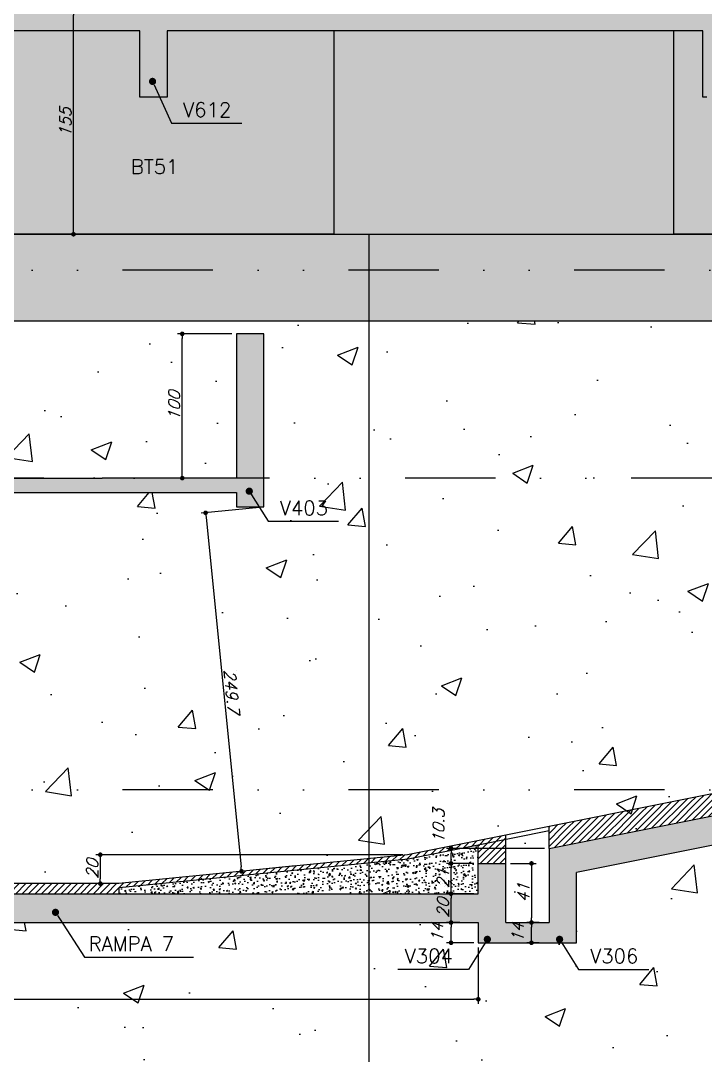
# Model space of a CAD drawing. Header units: millimetres. Extents: x 0 to 8720, y 0 to 4500.
# Drawn here: x 4945 to 5420, y 1135 to 1852 of the extents above; entities that cross this region are included whole.
import ezdxf
from ezdxf import colors
from ezdxf.entities.mleader import LeaderData, LeaderLine
from ezdxf.math import Vec2, Vec3

# ---------------------------------------------------------------- set-up
doc = ezdxf.new("R2010")
doc.units = ezdxf.units.MM
doc.header["$LTSCALE"] = 50
doc.linetypes.add('DASHED', pattern=[0.75, 0.5, -0.25])
doc.linetypes.add('DIVIDE2', pattern=[0.625, 0.25, -0.125, 0, -0.125, 0, -0.125])
for name, color, linetype in [('F-AUX-RED', 1, 'Continuous'), ('F-AUX-VARIACAO', 2, 'Continuous'), ('F-CORTE', 4, 'Continuous'), ('F-COTAS', 106, 'Continuous'), ('F-CPC', 1, 'DASHED'), ('F-EIXOS-DET', 1, 'Continuous'), ('F-FUNDAÇÃO-VISTA', 253, 'Continuous'), ('F-MURETA OBRA', 4, 'Continuous'), ('F-PERFIL VISTA', 252, 'Continuous'), ('F-SOLIDO-CORTE', 71, 'Continuous'), ('F-TEXTO-YELLOW', 2, 'Continuous'), ('F-VISTA', 2, 'Continuous'), ('F-VISTA SÓLIDO', 254, 'Continuous')]:
    doc.layers.add(name, color=color, linetype=linetype)
doc.styles.add('CP-TEXT-INCL', font='simplex.shx', dxfattribs={"oblique": 20})
doc.styles.add('MCP', font='simplex.shx')
doc.styles.get("Standard").update_dxf_attribs({"font": 'txt.shx'})
doc.dimstyles.new('CP-COTAS-50', dxfattribs={"dimscale": 0.64, "dimtxt": 12.5, "dimasz": 5, "dimexe": 5, "dimexo": 5, "dimgap": 2.5, "dimtad": 1, "dimdec": 1, "dimdsep": 46, "dimtxsty": 'CP-TEXT-INCL', "dimblk1": 'DOT', "dimblk2": 'DOT', "dimsah": 1, "dimcen": 9, "dimclrd": 256, "dimclre": 256, "dimclrt": 256, "dimadec": 0, "dimazin": 0, "dimtfac": 1, "dimtdec": 1, "dimtmove": 2, "dimatfit": 3, "dimldrblk": 'DOT', "dimfxl": 5, "dimtolj": 1, "dimarcsym": 0})
pattern_1 = [(50, (-4e-12, 67.9026), (9.109233, -0.796954), [0.9525, -10.4775]), (355, (-4e-12, 67.903), (-1.762171, 9.552842), [0.762, -8.382029]), (100.45144, (0.759, 67.836), (7.347062, 8.755888), [0.8095, -8.904512]), (46.1842, (-4e-12, 70.443), (13.553952, -2.102116), [1.42875, -15.71625]), (96.63556, (1.13, 70.267), (11.870207, 12.371306), [1.21425, -13.35678]), (351.18415, (-4e-12, 70.443), (11.870207, 12.371306), [1.143, -12.572987]), (21, (1.27, 69.8076), (7.58072, -5.11326), [0.9525, -10.4775]), (326, (1.27, 69.808), (3.090101, 9.209398), [0.762, -8.382]), (71.45144, (1.902, 69.3815), (10.670821, 4.096138), [0.8095, -8.904497]), (37.5, (-4e-12, 67.9026), (0.1544302, 4.227752), [0, -8.2804, 0, -8.509, 0, -8.41375]), (7.5, (-4e-12, 67.9026), (3.340983, 5.0090287), [0, -4.8514, 0, -8.0899, 0, -3.20675]), (327.5, (-2.832, 67.9026), (6.7795298, -0.2864372), [0, -3.175, 0, -9.906, 0, -13.1445]), (317.5, (-4.102, 67.9026), (7.406459, 1.2713246), [0, -4.1275, 0, -6.5786, 0, -9.3345])]
pattern_2 = [(45, (-4e-12, 67.9026), (-2.245064, 2.245064), [])]

# ---------------------------------------------------------------- blocks, each defined once
blk = doc.blocks.new('_DOT')
at = {"color": 0, "linetype": 'ByBlock'}
blk.add_line((-0.5, 0), (-1, 0), dxfattribs=at)
at = {"color": 0, "linetype": 'ByBlock', "const_width": 0.5}
blk.add_lwpolyline([(-0.25, 0, 1), (0.25, 0, 1)], format="xyb", close=True, dxfattribs=at)
blk = doc.blocks.new('A$Cba39174f')
at = {"layer": 'F-CORTE'}
for points in [[(11039.05, -4045.2), (11119.05, -4045.2)], [(11039.05, -4055.2), (11041.05, -4080.2), (11049.05, -4080.2)], [(11051.05, -4055.2), (11049.05, -4080.2), (11049.05, -4080.2)], [(11051.05, -4055.2), (11119.05, -4055.2)]]:
    blk.add_lwpolyline(points, dxfattribs=at)
blk = doc.blocks.new('*D105')
at = {"layer": 'F-COTAS', "lineweight": -2, "transparency": 16777216}
for p, q in [((5091.58, 1634.99), (5054.01, 1634.99)), ((5057.21, 1538.19), (5057.21, 1631.79)), ((5075.21, 1534.99), (5054.01, 1534.99))]:
    blk.add_line(p, q, dxfattribs=at)
at = {"layer": 'F-COTAS', "lineweight": -2, "transparency": 16777216, "xscale": 3.2, "yscale": 3.2, "zscale": 3.2}
for p, rotation in [((5057.21, 1634.99), 90), ((5057.21, 1534.99), 270)]:
    blk.add_blockref('_DOT', p, dxfattribs=dict(at, rotation=rotation))
at = {"layer": 'F-COTAS', "transparency": 16777216, "insert": (5051.61, 1584.99), "char_height": 8, "attachment_point": 5, "rotation": 90, "style": 'CP-TEXT-INCL'}
blk.add_mtext('\\A1;100', dxfattribs=at)
blk = doc.blocks.new('*D108')
at = {"layer": 'F-COTAS', "lineweight": -2, "transparency": 16777216}
for p, q in [((5210.08, 1273.99), (4997.24, 1273.99)), ((5000.44, 1270.79), (5000.44, 1257.19)), ((5010.08, 1253.99), (4997.24, 1253.99))]:
    blk.add_line(p, q, dxfattribs=at)
at = {"layer": 'F-COTAS', "lineweight": -2, "transparency": 16777216, "xscale": 3.2, "yscale": 3.2, "zscale": 3.2}
for p, rotation in [((5000.44, 1273.99), 90), ((5000.44, 1253.99), 270)]:
    blk.add_blockref('_DOT', p, dxfattribs=dict(at, rotation=rotation))
at = {"layer": 'F-COTAS', "transparency": 16777216, "insert": (4994.84, 1263.99), "char_height": 8, "attachment_point": 5, "rotation": 90, "style": 'CP-TEXT-INCL'}
blk.add_mtext('\\A1;20', dxfattribs=at)
blk = doc.blocks.new('*D118')
at = {"layer": 'F-COTAS', "lineweight": -2, "transparency": 16777216}
for p, q in [((5259.08, 1267.99), (5240.19, 1267.99)), ((5243.39, 1250.19), (5243.39, 1264.79)), ((5259.08, 1246.99), (5240.19, 1246.99))]:
    blk.add_line(p, q, dxfattribs=at)
at = {"layer": 'F-COTAS', "lineweight": -2, "transparency": 16777216, "xscale": 3.2, "yscale": 3.2, "zscale": 3.2}
for p, rotation in [((5243.39, 1267.99), 90), ((5243.39, 1246.99), 270)]:
    blk.add_blockref('_DOT', p, dxfattribs=dict(at, rotation=rotation))
at = {"layer": 'F-COTAS', "transparency": 16777216, "insert": (5237.79, 1257.49), "char_height": 8, "attachment_point": 5, "rotation": 90, "style": 'CP-TEXT-INCL'}
blk.add_mtext('\\A1;21', dxfattribs=at)
blk = doc.blocks.new('*D119')
at = {"layer": 'F-COTAS', "lineweight": -2, "transparency": 16777216}
for p, q in [((5284.48, 1267.99), (5302.32, 1267.99)), ((5299.12, 1264.79), (5299.12, 1230.19)), ((5293.17, 1226.99), (5302.32, 1226.99))]:
    blk.add_line(p, q, dxfattribs=at)
at = {"layer": 'F-COTAS', "lineweight": -2, "transparency": 16777216, "xscale": 3.2, "yscale": 3.2, "zscale": 3.2}
for p, rotation in [((5299.12, 1267.99), 90), ((5299.12, 1226.99), 270)]:
    blk.add_blockref('_DOT', p, dxfattribs=dict(at, rotation=rotation))
at = {"layer": 'F-COTAS', "transparency": 16777216, "insert": (5293.52, 1247.49), "char_height": 8, "attachment_point": 5, "rotation": 90, "style": 'CP-TEXT-INCL'}
blk.add_mtext('\\A1;41', dxfattribs=at)
blk = doc.blocks.new('*D120')
at = {"layer": 'F-COTAS', "lineweight": -2, "transparency": 16777216}
for p, q in [((5304.55, 1226.99), (5295.92, 1226.99)), ((5299.12, 1216.19), (5299.12, 1223.79)), ((5304.55, 1212.99), (5295.92, 1212.99))]:
    blk.add_line(p, q, dxfattribs=at)
at = {"layer": 'F-COTAS', "lineweight": -2, "transparency": 16777216, "xscale": 3.2, "yscale": 3.2, "zscale": 3.2}
for p, rotation in [((5299.12, 1226.99), 90), ((5299.12, 1212.99), 270)]:
    blk.add_blockref('_DOT', p, dxfattribs=dict(at, rotation=rotation))
at = {"layer": 'F-COTAS', "transparency": 16777216, "insert": (5289.52, 1219.99), "char_height": 8, "attachment_point": 5, "rotation": 90, "style": 'CP-TEXT-INCL'}
blk.add_mtext('\\A1;14', dxfattribs=at)
blk = doc.blocks.new('*D121')
at = {"layer": 'F-COTAS', "lineweight": -2, "transparency": 16777216}
for p, q in [((5249.43, 1246.99), (5240.19, 1246.99)), ((5243.39, 1230.19), (5243.39, 1243.79)), ((5249.43, 1226.99), (5240.19, 1226.99))]:
    blk.add_line(p, q, dxfattribs=at)
at = {"layer": 'F-COTAS', "lineweight": -2, "transparency": 16777216, "xscale": 3.2, "yscale": 3.2, "zscale": 3.2}
for p, rotation in [((5243.39, 1246.99), 90), ((5243.39, 1226.99), 270)]:
    blk.add_blockref('_DOT', p, dxfattribs=dict(at, rotation=rotation))
at = {"layer": 'F-COTAS', "transparency": 16777216, "insert": (5237.79, 1236.99), "char_height": 8, "attachment_point": 5, "rotation": 90, "style": 'CP-TEXT-INCL'}
blk.add_mtext('\\A1;20', dxfattribs=at)
blk = doc.blocks.new('*D132')
at = {"layer": 'F-COTAS', "lineweight": -2, "transparency": 16777216}
for p, q in [((5262.28, 1209.79), (5262.28, 1170.65)), ((4261.78, 1202.2), (4261.78, 1170.65)), ((4264.98, 1173.85), (5259.08, 1173.85))]:
    blk.add_line(p, q, dxfattribs=at)
at = {"layer": 'F-COTAS', "lineweight": -2, "transparency": 16777216, "xscale": 3.2, "yscale": 3.2, "zscale": 3.2, "rotation": 180}
blk.add_blockref('_DOT', (4261.78, 1173.85), dxfattribs=at)
at = {"layer": 'F-COTAS', "lineweight": -2, "transparency": 16777216, "xscale": 3.2, "yscale": 3.2, "zscale": 3.2}
blk.add_blockref('_DOT', (5262.28, 1173.85), dxfattribs=at)
at = {"layer": 'F-COTAS', "transparency": 16777216, "insert": (4762.03, 1179.45), "char_height": 8, "attachment_point": 5, "style": 'CP-TEXT-INCL'}
blk.add_mtext('\\A1;1000.5', dxfattribs=at)
blk = doc.blocks.new('*D133')
at = {"layer": 'F-COTAS', "lineweight": -2, "transparency": 16777216}
for p, q in [((5308.08, 1278.31), (5240.19, 1278.31)), ((5243.39, 1271.19), (5243.39, 1275.11)), ((5259.08, 1267.99), (5240.19, 1267.99))]:
    blk.add_line(p, q, dxfattribs=at)
at = {"layer": 'F-COTAS', "lineweight": -2, "transparency": 16777216, "xscale": 3.2, "yscale": 3.2, "zscale": 3.2}
for p, rotation in [((5243.39, 1278.31), 90), ((5243.39, 1267.99), 270)]:
    blk.add_blockref('_DOT', p, dxfattribs=dict(at, rotation=rotation))
at = {"layer": 'F-COTAS', "transparency": 16777216, "insert": (5234.71, 1293.75), "char_height": 8, "attachment_point": 5, "rotation": 90, "style": 'CP-TEXT-INCL'}
blk.add_mtext('\\A1;10.3', dxfattribs=at)
blk = doc.blocks.new('*D134')
at = {"layer": 'F-COTAS', "lineweight": -2, "transparency": 16777216}
for p, q in [((5246.95, 1226.99), (5240.19, 1226.99)), ((5243.39, 1216.19), (5243.39, 1223.79)), ((5259.08, 1212.99), (5240.19, 1212.99))]:
    blk.add_line(p, q, dxfattribs=at)
at = {"layer": 'F-COTAS', "lineweight": -2, "transparency": 16777216, "xscale": 3.2, "yscale": 3.2, "zscale": 3.2}
for p, rotation in [((5243.39, 1226.99), 90), ((5243.39, 1212.99), 270)]:
    blk.add_blockref('_DOT', p, dxfattribs=dict(at, rotation=rotation))
at = {"layer": 'F-COTAS', "transparency": 16777216, "insert": (5233.79, 1219.99), "char_height": 8, "attachment_point": 5, "rotation": 90, "style": 'CP-TEXT-INCL'}
blk.add_mtext('\\A1;14', dxfattribs=at)
blk = doc.blocks.new('*D138')
at = {"layer": 'F-COTAS', "lineweight": -2, "transparency": 16777216}
for p, q in [((5110.6, 1514.67), (5070.21, 1510.63)), ((5073.71, 1507.77), (5097.92, 1265.67)), ((5135.45, 1266.2), (5095.05, 1262.17))]:
    blk.add_line(p, q, dxfattribs=at)
at = {"layer": 'F-COTAS', "lineweight": -2, "transparency": 16777216, "xscale": 3.2, "yscale": 3.2, "zscale": 3.2}
for p, rotation in [((5073.39, 1510.95), 95.71059313749957), ((5098.24, 1262.48), 275.7105931374996)]:
    blk.add_blockref('_DOT', p, dxfattribs=dict(at, rotation=rotation))
at = {"layer": 'F-COTAS', "transparency": 16777216, "insert": (5091.39, 1387.27), "char_height": 8, "attachment_point": 5, "rotation": 275.71059, "style": 'CP-TEXT-INCL'}
blk.add_mtext('\\A1;249.7', dxfattribs=at)
blk = doc.blocks.new('*D143')
at = {"layer": 'F-COTAS', "lineweight": -2, "transparency": 16777216}
blk.add_line((4981.87, 1707.19), (4981.87, 1855.79), dxfattribs=at)
at = {"layer": 'F-COTAS', "lineweight": -2, "transparency": 16777216, "xscale": 3.2, "yscale": 3.2, "zscale": 3.2}
for p, rotation in [((4981.87, 1858.99), 90), ((4981.87, 1703.99), 270)]:
    blk.add_blockref('_DOT', p, dxfattribs=dict(at, rotation=rotation))
at = {"layer": 'F-COTAS', "transparency": 16777216, "insert": (4976.27, 1781.49), "char_height": 8, "attachment_point": 5, "rotation": 90, "style": 'CP-TEXT-INCL'}
blk.add_mtext('\\A1;155', dxfattribs=at)

msp = doc.modelspace()

# ---------------------------------------------------------------- hatches: boundary and pattern name
at = {"layer": 'F-AUX-RED'}
h = msp.add_hatch(dxfattribs=at)
h.set_pattern_fill('AR-CONC', color=256, scale=0.05)
h.set_pattern_definition(pattern_1)
h.paths.add_polyline_path([(5262.28, 1267.99), (5262.28, 1280.74), (5213.73, 1271.02), (5212.83, 1270.93), (5212.83, 1246.99), (5262.28, 1246.99)])
h = msp.add_hatch(dxfattribs=at)
h.set_pattern_fill('AR-CONC', color=256, scale=0.05)
h.set_pattern_definition(pattern_1)
h.paths.add_polyline_path([(5213.28, 1270.97), (5013.28, 1250.97), (5013.28, 1246.99), (5213.28, 1246.99)])
at = {"layer": 'F-AUX-VARIACAO'}
h = msp.add_hatch(dxfattribs=at)
h.set_pattern_fill('ANSI31', color=253)
h.set_pattern_definition(pattern_2)
h.paths.add_polyline_path([(5232.28, 1274.73), (5232.28, 1277.79), (5213.28, 1273.99), (5013.28, 1253.99), (5013.28, 1250.99), (5013.43, 1250.99), (5213.28, 1270.97), (5213.28, 1270.99), (5213.47, 1270.99), (5213.73, 1271.02)])
h.paths.add_polyline_path([(5311.28, 1293.61), (5311.28, 1290.55), (6592.23, 1547.02), (6792.08, 1567), (6830.78, 1567), (6830.78, 1562.99), (6830.78, 1562.99), (6832.84, 1562.99), (6845.78, 1562.99), (6955.78, 1562.99), (6955.78, 1569.99), (6791.78, 1569.99), (6591.78, 1549.99)])
h.paths.add_polyline_path([(5281.28, 1284.54), (5281.28, 1287.6), (5262.28, 1283.8), (5262.28, 1280.74)])
h = msp.add_hatch(dxfattribs=at)
h.set_pattern_fill('ANSI31', color=253)
h.set_pattern_definition(pattern_2)
h.paths.add_polyline_path([(5311.28, 1290.55), (5311.28, 1278.31), (6594.01, 1535.14), (6793.28, 1555.06), (6830.78, 1555.06), (6830.78, 1562.99), (6830.78, 1567), (6792.08, 1567), (6592.23, 1547.02)])
h.paths.add_polyline_path([(5281.28, 1267.99), (5281.28, 1284.54), (5262.28, 1280.74), (5262.28, 1267.99)])
h = msp.add_hatch(dxfattribs=at)
h.set_pattern_fill('ANSI31', color=253)
h.set_pattern_definition(pattern_2)
h.paths.add_polyline_path([(5262.28, 1280.74), (5262.28, 1283.8), (5232.28, 1277.79), (5232.28, 1274.73)])
h = msp.add_hatch(dxfattribs=at)
h.set_pattern_fill('ANSI31', color=253)
h.set_pattern_definition(pattern_2)
h.paths.add_polyline_path([(5013.28, 1253.99), (4365.78, 1253.99), (4365.78, 1246.99), (5013.28, 1246.99)])
at = {"layer": 'F-MURETA OBRA'}
h = msp.add_hatch(dxfattribs=at)
h.set_pattern_fill('ANGLE', color=1, style=0)
h.set_pattern_definition([(0, (1078.1256, -2366.0056), (0, 6.985), [5.08, -1.905]), (90, (1078.1256, -2366.0056), (-6.985, 4e-16), [5.08, -1.905])])
h.paths.add_polyline_path([(4261.71, 1643.99), (5936.71, 1643.99), (5936.71, 1703.99), (4261.71, 1703.99)])
at = {"layer": 'F-PERFIL VISTA', "ltscale": 2}
h = msp.add_hatch(dxfattribs=at)
h.set_pattern_fill('AR-CONC', color=256, scale=0.8)
h.paths.add_polyline_path([(4511.71, 617.99), (4411.78, 617.99), (4383.07, 617.99), (4371.78, 617.99), (4291.78, 617.99), (4282.21, 617.99), (4261.78, 617.99), (4261.78, 555.3), (4261.78, 179.99), (4511.71, 179.99)])
h.paths.add_polyline_path([(4761.71, 617.99), (4511.71, 617.99), (4511.71, 179.99), (4761.71, 179.99)])
h.paths.add_polyline_path([(5186.71, 617.99), (4761.71, 617.99), (4761.71, 179.99), (5186.71, 179.99)])
h.paths.add_polyline_path([(5436.71, 617.99), (5186.71, 617.99), (5186.71, 179.99), (5436.71, 179.99)])
h.paths.add_polyline_path([(5686.71, 617.99), (5436.71, 617.99), (5436.71, 179.99), (5686.71, 179.99)])
h.paths.add_polyline_path([(5936.71, 617.99), (5686.71, 617.99), (5686.71, 179.99), (5936.71, 179.99)])
h.paths.add_polyline_path([(6186.71, 617.99), (5936.71, 617.99), (5936.71, 179.99), (6186.71, 179.99)])
h.paths.add_polyline_path([(6239.09, 617.99), (6186.71, 617.99), (6186.71, 306.99), (6239.09, 306.99)])
h.paths.add_polyline_path([(4511.71, 1226.99), (4365.78, 1226.99), (4286.28, 1226.99), (4261.78, 1226.99), (4261.78, 691.44), (4261.78, 652.99), (4282.21, 652.99), (4291.78, 652.99), (4371.78, 652.99), (4451.28, 652.99), (4511.71, 652.99)])
h.paths.add_polyline_path([(4761.71, 1226.99), (4511.71, 1226.99), (4511.71, 652.99), (4531.28, 652.99), (4611.28, 652.99), (4691.28, 652.99), (4761.71, 652.99)])
h.paths.add_polyline_path([(5186.71, 923.99), (4922.78, 923.99), (4922.78, 907.77), (4922.78, 898.99), (4920, 898.99), (4903.78, 898.99), (4903.78, 950.21), (4903.78, 958.99), (4931.28, 958.99), (5011.28, 958.99), (5091.28, 958.99), (5171.28, 958.99), (5186.71, 958.99), (5186.71, 1226.99), (5013.28, 1226.99), (4945.28, 1226.99), (4761.71, 1226.99), (4761.71, 652.99), (4771.28, 652.99), (4851.28, 652.99), (4931.28, 652.99), (5011.28, 652.99), (5091.28, 652.99), (5171.28, 652.99), (5186.71, 652.99)])
h.paths.add_polyline_path([(5436.71, 923.99), (5186.71, 923.99), (5186.71, 652.99), (5251.28, 652.99), (5331.28, 652.99), (5411.28, 652.99), (5436.71, 652.99)])
h.paths.add_polyline_path([(5686.71, 923.99), (5436.71, 923.99), (5436.71, 652.99), (5491.28, 652.99), (5571.28, 652.99), (5651.28, 652.99), (5686.71, 652.99)])
h.paths.add_polyline_path([(5936.71, 923.99), (5686.71, 923.99), (5686.71, 652.99), (5731.28, 652.99), (5811.28, 652.99), (5891.28, 652.99), (5936.71, 652.99)])
h.paths.add_polyline_path([(6186.71, 923.99), (5936.71, 923.99), (5936.71, 652.99), (5971.28, 652.99), (6051.28, 652.99), (6131.28, 652.99), (6186.71, 652.99)])
h.paths.add_polyline_path([(6239.09, 923.99), (6186.71, 923.99), (6186.71, 652.99), (6211.28, 652.99), (6239.09, 652.99)])
h.paths.add_polyline_path([(6239.09, 1437.21), (6206.78, 1437.21), (6206.78, 1379.99), (6186.71, 1379.99), (6186.71, 958.99), (6211.28, 958.99), (6239.09, 958.99)])
h.paths.add_polyline_path([(6186.71, 1379.99), (5967.78, 1379.99), (5936.71, 1379.99), (5936.71, 958.99), (5971.28, 958.99), (6051.28, 958.99), (6131.28, 958.99), (6186.71, 958.99)])
h.paths.add_polyline_path([(5936.71, 1379.99), (5936.71, 1383.14), (5860.28, 1367.84), (5860.28, 1333.77), (5860.28, 1324.99), (5844.06, 1324.99), (5841.28, 1324.99), (5841.28, 1364.03), (5686.71, 1333.08), (5686.71, 958.99), (5731.28, 958.99), (5811.28, 958.99), (5891.28, 958.99), (5936.71, 958.99)])
h.paths.add_polyline_path([(5686.71, 1333.08), (5436.71, 1283.03), (5436.71, 958.99), (5491.28, 958.99), (5571.28, 958.99), (5651.28, 958.99), (5686.71, 958.99)])
h.paths.add_polyline_path([(5436.71, 1283.03), (5330.28, 1261.72), (5330.28, 1212.99), (5262.28, 1212.99), (5262.28, 1226.99), (5186.71, 1226.99), (5186.71, 958.99), (5251.28, 958.99), (5331.28, 958.99), (5411.28, 958.99), (5436.71, 958.99)])
h.paths.add_polyline_path([(4511.71, 1499.99), (4371.78, 1499.99), (4365.78, 1499.99), (4365.78, 1534.99), (4441.78, 1534.99), (4511.71, 1534.99), (4511.71, 1643.99), (4476.78, 1643.99), (4261.78, 1643.99), (4261.78, 1576.37), (4261.78, 1534.99), (4276.14, 1534.99), (4286.38, 1534.99), (4286.38, 1531.09), (4286.38, 1524.99), (4286.38, 1515.23), (4286.38, 1499.99), (4276.14, 1499.99), (4273.27, 1499.99), (4272.5, 1499.99), (4270.34, 1499.99), (4269.9, 1499.99), (4268.59, 1499.99), (4268.32, 1499.99), (4267.44, 1499.99), (4267.25, 1499.99), (4266.62, 1499.99), (4266.48, 1499.99), (4261.78, 1499.99), (4261.78, 1318.99), (4261.78, 1267.44), (4261.78, 1246.99), (4286.28, 1246.99), (4365.78, 1246.99), (4511.71, 1246.99)])
h.paths.add_polyline_path([(4761.71, 1499.99), (4511.71, 1499.99), (4511.71, 1246.99), (4761.71, 1246.99)])
h.paths.add_polyline_path([(5186.71, 1643.99), (5162.28, 1643.99), (4923.28, 1643.99), (4761.71, 1643.99), (4761.71, 1534.99), (4841.78, 1534.99), (4921.78, 1534.99), (5001.78, 1534.99), (5094.78, 1534.99), (5094.78, 1629.99), (5113.78, 1629.99), (5113.78, 1514.99), (5094.78, 1514.99), (5094.78, 1524.99), (5001.78, 1524.99), (4933.78, 1524.99), (4931.78, 1499.99), (4761.71, 1499.99), (4761.71, 1246.99), (4964.28, 1246.99), (4994.28, 1246.99), (5186.71, 1246.99)])
h.paths.add_polyline_path([(5436.71, 1643.99), (5397.78, 1643.99), (5186.71, 1643.99), (5186.71, 1246.99), (5262.28, 1246.99), (5262.28, 1267.99), (5281.28, 1267.99), (5281.28, 1226.99), (5311.28, 1226.99), (5311.28, 1278.31), (5436.71, 1303.43)])
h.paths.add_polyline_path([(5686.71, 1643.99), (5636.78, 1643.99), (5436.71, 1643.99), (5436.71, 1303.43), (5686.71, 1353.48)])
h.paths.add_polyline_path([(5936.71, 1643.99), (5686.71, 1643.99), (5686.71, 1353.48), (5936.71, 1403.53)])
h.paths.add_polyline_path([(4761.71, 1643.99), (4715.78, 1643.99), (4511.71, 1643.99), (4511.71, 1534.99), (4521.78, 1534.99), (4601.78, 1534.99), (4681.78, 1534.99), (4761.71, 1534.99)])
at = {"layer": 'F-SOLIDO-CORTE'}
h = msp.add_hatch(color=256, dxfattribs=at)
h.dxf.hatch_style = 1
h.paths.add_polyline_path([(4211.78, 2142.99), (4261.78, 2142.99), (4261.78, 2142.99), (4509.52, 2142.99), (4552.78, 2142.99), (4552.78, 2104.99), (4555.56, 2104.99), (4571.78, 2104.99), (4571.78, 2113.77), (4571.78, 2150.99), (4638.51, 2150.99), (4744.37, 2150.99), (5027.78, 2150.99), (5027.78, 2104.99), (5030.56, 2104.99), (5046.78, 2104.99), (5046.78, 2113.77), (5046.78, 2150.99), (5363.5, 2150.99), (5417.78, 2150.99), (5417.78, 2104.99), (5420.56, 2104.99), (5436.78, 2104.99), (5436.78, 2113.77), (5436.78, 2150.99), (5487.05, 2150.99), (5640.71, 2150.99), (5895.3, 2150.99), (5907.64, 2150.99), (5916.28, 2150.99), (5916.28, 2094.99), (5935.28, 2094.99), (5935.28, 2105.8), (5935.28, 2140.99), (6000.18, 2140.99), (6041.63, 2140.99), (6211.51, 2140.99), (6355.78, 2140.99), (6355.78, 2094.99), (6368.13, 2094.99), (6435.78, 2094.99), (6435.78, 2104.25), (6435.78, 2140.99), (6818.03, 2140.99), (6854.99, 2140.99), (6867.34, 2140.99), (6887.78, 2140.99), (6887.78, 2094.99), (6906.78, 2094.99), (6906.78, 2104.25), (6906.78, 2154.99), (6903.85, 2154.99), (6887.78, 2154.99), (6867.34, 2154.99), (6854.99, 2154.99), (6826.78, 2154.99), (6807.78, 2154.99), (6435.78, 2154.99), (6368.13, 2154.99), (6355.78, 2154.99), (6211.51, 2154.99), (6186.78, 2154.99), (6167.78, 2154.99), (6041.63, 2154.99), (6000.18, 2154.99), (5935.28, 2154.99), (5935.28, 2164.99), (5932.35, 2164.99), (5916.28, 2164.99), (5907.64, 2164.99), (5895.3, 2164.99), (5640.71, 2164.99), (5487.05, 2164.99), (5436.78, 2164.99), (5420.56, 2164.99), (5417.78, 2164.99), (5363.5, 2164.99), (5046.78, 2164.99), (5030.56, 2164.99), (5027.78, 2164.99), (4744.37, 2164.99), (4638.51, 2164.99), (4571.78, 2164.99), (4552.78, 2164.99), (4552.78, 2154.99), (4510.2, 2154.99), (4261.78, 2154.99), (4261.78, 2164.99), (4211.78, 2164.99)])
h.paths.add_polyline_path([(4261.78, 2082.99), (4211.78, 2082.99), (4211.78, 1817.61), (4211.78, 1534.99), (4211.78, 1496.54), (4211.78, 1228.99), (4211.78, 920.54), (4211.78, 652.99), (4211.78, 444.68), (4211.78, 179.99), (4261.78, 179.99), (4261.78, 555.3), (4261.78, 617.99), (4282.21, 617.99), (4291.78, 617.99), (4291.78, 643.11), (4291.78, 652.99), (4282.21, 652.99), (4261.78, 652.99), (4261.78, 691.44), (4261.78, 1228.99), (4261.78, 1267.44), (4261.78, 1318.99), (4261.78, 1499.99), (4266.48, 1499.99), (4269.9, 1499.99), (4272.5, 1499.99), (4276.14, 1499.99), (4286.38, 1499.99), (4286.38, 1515.23), (4286.38, 1524.99), (4286.38, 1534.99), (4276.14, 1534.99), (4261.78, 1534.99), (4261.78, 1576.37), (4261.78, 1844.99), (4461.85, 1844.99), (4505.86, 1844.99), (4515.22, 1844.99), (4622.78, 1844.99), (4622.78, 1818.99), (4627.03, 1818.99), (4651.78, 1818.99), (4651.78, 1824.84), (4651.78, 1844.99), (4701.9, 1844.99), (4739.46, 1844.99), (5022.88, 1844.99), (5027.78, 1844.99), (5027.78, 1798.99), (5030.56, 1798.99), (5046.78, 1798.99), (5046.78, 1807.77), (5046.78, 1844.99), (5101.07, 1844.99), (5417.78, 1844.99), (5417.78, 1798.99), (5420.56, 1798.99), (5436.78, 1798.99), (5436.78, 1807.77), (5436.78, 1844.99), (5590.44, 1844.99), (5778.86, 1844.99), (5831.87, 1844.99), (5841.28, 1844.99), (5841.28, 1798.99), (5844.22, 1798.99), (5860.28, 1798.99), (5860.28, 1808.25), (5860.28, 1846.99), (5969.13, 1846.99), (6139.01, 1846.99), (6305.11, 1846.99), (6381.58, 1846.99), (6386.28, 1846.99), (6386.28, 1798.99), (6389.22, 1798.99), (6405.28, 1798.99), (6405.28, 1808.25), (6405.28, 1846.99), (6576.96, 1846.99), (6581.66, 1846.99), (6608.28, 1846.99), (6608.28, 1798.99), (6627.28, 1798.99), (6627.28, 1808.25), (6627.28, 1831.99), (6727.83, 1831.99), (6735.24, 1831.99), (6747.59, 1831.99), (6752.37, 1831.99), (6786.28, 1831.99), (6789.22, 1831.99), (6805.28, 1831.99), (6805.28, 1841.25), (6805.28, 1891.99), (6786.28, 1891.99), (6786.28, 1882.73), (6786.28, 1843.99), (6752.37, 1843.99), (6747.59, 1843.99), (6735.24, 1843.99), (6727.83, 1843.99), (6627.28, 1843.99), (6627.28, 1858.99), (6624.35, 1858.99), (6608.28, 1858.99), (6581.66, 1858.99), (6576.96, 1858.99), (6405.28, 1858.99), (6389.22, 1858.99), (6386.28, 1858.99), (6381.58, 1858.99), (6305.11, 1858.99), (6139.01, 1858.99), (5969.13, 1858.99), (5860.28, 1858.99), (5844.22, 1858.99), (5841.28, 1858.99), (5831.87, 1858.99), (5778.86, 1858.99), (5590.44, 1858.99), (5436.78, 1858.99), (5420.56, 1858.99), (5417.78, 1858.99), (5101.07, 1858.99), (5046.78, 1858.99), (5030.56, 1858.99), (5027.78, 1858.99), (5022.88, 1858.99), (4739.46, 1858.99), (4701.9, 1858.99), (4651.78, 1858.99), (4627.03, 1858.99), (4622.78, 1858.99), (4515.22, 1858.99), (4505.86, 1858.99), (4462.4, 1858.99), (4261.78, 1858.99)])
h = msp.add_hatch(color=256, dxfattribs=at)
h.dxf.hatch_style = 1
h.paths.add_polyline_path([(5113.78, 1634.99), (5094.78, 1634.99), (5094.78, 1534.99), (5001.78, 1534.99), (4921.78, 1534.99), (4841.78, 1534.99), (4761.78, 1534.99), (4681.78, 1534.99), (4601.78, 1534.99), (4521.78, 1534.99), (4441.78, 1534.99), (4365.78, 1534.99), (4365.78, 1499.99), (4371.78, 1499.99), (4373.78, 1524.99), (4441.78, 1524.99), (4443.78, 1499.99), (4451.78, 1499.99), (4453.78, 1524.99), (4521.78, 1524.99), (4523.78, 1499.99), (4531.78, 1499.99), (4533.78, 1524.99), (4601.78, 1524.99), (4603.78, 1499.99), (4611.78, 1499.99), (4613.78, 1524.99), (4681.78, 1524.99), (4683.78, 1499.99), (4691.78, 1499.99), (4693.78, 1524.99), (4761.78, 1524.99), (4763.78, 1499.99), (4771.78, 1499.99), (4773.78, 1524.99), (4841.78, 1524.99), (4843.78, 1499.99), (4851.78, 1499.99), (4853.78, 1524.99), (4921.78, 1524.99), (4923.78, 1499.99), (4931.78, 1499.99), (4933.78, 1524.99), (5001.78, 1524.99), (5094.78, 1524.99), (5094.78, 1514.99), (5113.78, 1514.99)])
h = msp.add_hatch(color=256, dxfattribs=at)
h.dxf.hatch_style = 1
h.paths.add_polyline_path([(5013.28, 1246.99), (5013.28, 1226.99), (5262.28, 1226.99), (5262.28, 1212.99), (5330.28, 1212.99), (5330.28, 1261.72), (5841.28, 1364.03), (5841.28, 1324.99), (5844.06, 1324.99), (5860.28, 1324.99), (5860.28, 1333.77), (5860.28, 1367.84), (6596.97, 1515.33), (6795.27, 1535.16), (6830.78, 1535.16), (6830.78, 1480.08), (6830.78, 1562.99), (6830.78, 1562.99), (6830.78, 1555.06), (6793.28, 1555.06), (6594.01, 1535.14), (5311.28, 1278.31), (5311.28, 1226.99), (5281.28, 1226.99), (5281.28, 1267.99), (5262.28, 1267.99), (5262.28, 1246.99)])
h = msp.add_hatch(color=256, dxfattribs=at)
h.dxf.hatch_style = 1
h.paths.add_polyline_path([(4964.28, 1246.99), (4365.78, 1246.99), (4365.78, 1226.99), (4945.28, 1226.99), (5013.28, 1226.99), (5013.28, 1246.99), (4994.28, 1246.99)])
at = {"layer": 'F-VISTA SÓLIDO'}
h = msp.add_hatch(color=256, dxfattribs=at)
h.dxf.hatch_style = 1
h.paths.add_polyline_path([(5162.28, 1703.99), (5162.28, 1844.99), (5101.07, 1844.99), (5046.78, 1844.99), (5046.78, 1807.77), (5046.78, 1798.99), (5030.56, 1798.99), (5027.78, 1798.99), (5027.78, 1844.99), (5022.88, 1844.99), (4923.28, 1844.99), (4923.28, 1703.99)])
h = msp.add_hatch(color=256, dxfattribs=at)
h.dxf.hatch_style = 1
h.paths.add_polyline_path([(5397.78, 1703.99), (5397.78, 1844.99), (5162.28, 1844.99), (5162.28, 1703.99)])
h = msp.add_hatch(color=256, dxfattribs=at)
h.dxf.hatch_style = 1
h.paths.add_polyline_path([(5636.78, 1703.99), (5636.78, 1844.99), (5590.44, 1844.99), (5436.78, 1844.99), (5436.78, 1807.77), (5436.78, 1798.99), (5420.56, 1798.99), (5417.78, 1798.99), (5417.78, 1844.99), (5397.78, 1844.99), (5397.78, 1703.99)])

# ---------------------------------------------------------------- linework, layer by layer
at = {"layer": 'F-AUX-RED'}
for points in [[(5262.28, 1280.74), (5213.73, 1271.02), (5013.43, 1250.99), (5013.28, 1250.99)], [(5262.28, 1267.99), (5262.28, 1280.74)], [(5013.28, 1250.99), (5013.28, 1246.99)]]:
    msp.add_lwpolyline(points, dxfattribs=at)
at = {"layer": 'F-AUX-VARIACAO', "color": 253}
for points in [[(6791.78, 1569.99), (6591.78, 1549.99), (5213.28, 1273.99), (5013.28, 1253.99), (4365.78, 1253.99), (4365.78, 1246.99)], [(5311.28, 1290.55), (5311.28, 1293.61)], [(5311.28, 1290.55), (5262.28, 1280.74)], [(5281.28, 1284.54), (5281.28, 1287.6)], [(5281.28, 1267.99), (5281.28, 1284.54)], [(5311.28, 1278.31), (5311.28, 1290.55)]]:
    msp.add_lwpolyline(points, dxfattribs=at)
at = {"layer": 'F-CORTE'}
for p, q in [((5262.28, 1246.99), (5262.28, 1267.99)), ((5262.28, 1267.99), (5281.28, 1267.99)), ((5281.28, 1226.99), (5281.28, 1267.99)), ((4365.78, 1246.99), (4964.28, 1246.99)), ((4964.28, 1246.99), (4964.28, 1246.99)), ((4964.28, 1246.99), (4994.28, 1246.99)), ((4994.28, 1246.99), (4994.28, 1246.99)), ((4994.28, 1246.99), (5262.28, 1246.99)), ((4365.78, 1226.99), (4945.28, 1226.99)), ((4945.28, 1226.99), (4945.28, 1226.99)), ((4945.28, 1226.99), (5013.28, 1226.99)), ((5013.28, 1226.99), (5013.28, 1226.99)), ((5013.28, 1226.99), (5262.28, 1226.99)), ((5262.28, 1212.99), (5281.28, 1212.99))]:
    msp.add_line(p, q, dxfattribs=at)
for points in [[(5420.56, 1798.99), (5417.78, 1798.99), (5417.78, 1844.99), (5101.07, 1844.99), (5046.78, 1844.99), (5046.78, 1807.77), (5046.78, 1798.99), (5030.56, 1798.99), (5027.78, 1798.99), (5027.78, 1844.99), (5022.88, 1844.99), (4739.46, 1844.99), (4701.9, 1844.99), (4651.78, 1844.99)], [(5094.78, 1524.99), (5094.78, 1514.99), (5113.78, 1514.99), (5113.78, 1634.99), (5094.78, 1634.99), (5094.78, 1534.99)], [(5311.28, 1278.31), (6594.01, 1535.14), (6793.28, 1555.06), (6830.78, 1555.06)], [(5094.78, 1534.99), (5001.78, 1534.99)], [(5001.78, 1524.99), (5094.78, 1524.99)], [(5841.28, 1364.03), (5330.28, 1261.72)], [(5311.28, 1278.31), (5311.28, 1226.99)], [(5262.28, 1226.99), (5262.28, 1212.99), (5330.28, 1212.99), (5330.28, 1261.72)], [(5281.28, 1226.99), (5311.28, 1226.99)]]:
    msp.add_lwpolyline(points, dxfattribs=at)
at = {"layer": 'F-CPC'}
msp.add_line((5186.71, 179.99), (5186.71, 1703.99), dxfattribs=at)
msp.add_lwpolyline([(4261.71, 1703.99), (5936.71, 1703.99)], dxfattribs=at)
at = {"layer": 'F-EIXOS-DET', "color": 1, "linetype": 'DIVIDE2', "ltscale": 5}
for p, q in [((6955.78, 1678.99), (4186.78, 1678.99)), ((6212.83, 1534.99), (4186.78, 1534.99)), ((6955.78, 1318.99), (4186.78, 1318.99))]:
    msp.add_line(p, q, dxfattribs=at)
at = {"layer": 'F-FUNDAÇÃO-VISTA'}
for p, q in [((4761.71, 1703.99), (5186.71, 1703.99)), ((5186.71, 179.99), (5186.71, 1703.99)), ((5186.71, 1703.99), (5436.71, 1703.99)), ((5186.71, 179.99), (5186.71, 1703.99))]:
    msp.add_line(p, q, dxfattribs=at)
at = {"layer": 'F-MURETA OBRA'}
msp.add_line((5186.71, 179.99), (5186.71, 1703.99), dxfattribs=at)
for points in [[(4261.71, 1703.99), (5936.71, 1703.99)], [(4261.71, 1643.99), (5936.71, 1643.99)]]:
    msp.add_lwpolyline(points, dxfattribs=at)
at = {"layer": 'F-VISTA'}
for points in [[(5162.28, 1844.99), (5162.28, 1703.99), (4923.28, 1703.99), (4923.28, 1844.99)], [(5636.78, 1844.99), (5636.78, 1703.99), (5397.78, 1703.99), (5397.78, 1844.99)]]:
    msp.add_lwpolyline(points, dxfattribs=at)

# ---------------------------------------------------------------- block references
at = {"layer": 'F-CORTE'}
msp.add_blockref('A$Cba39174f', (-6117.27, 5580.19), dxfattribs=at)

# ---------------------------------------------------------------- texts
at = {"layer": 'F-TEXTO-YELLOW', "style": 'MCP'}
for s, p in [('V612', (5057.74, 1785.24)), ('BT51', (5021.59, 1745.88)), ('V403', (5124.74, 1509.31)), ('RAMPA 7', (4992.29, 1207.25)), ('V304', (5211.26, 1198.76)), ('V306', (5339.7, 1198.76))]:
    msp.add_text(s, height=10, dxfattribs=at).set_placement(p)

# ---------------------------------------------------------------- dimensions: what is measured, and where the dimension line sits
at = {"layer": 'F-COTAS'}
for base, p1, p2, picture, middle in [((4981.87, 1858.99), (4981.87, 1703.99), (4981.87, 1858.99), '*D143', (4976.27, 1781.49)), ((5057.21, 1634.99), (5078.41, 1534.99), (5094.78, 1634.99), '*D105', (5051.61, 1584.99)), ((5000.44, 1253.99), (5213.28, 1273.99), (5013.28, 1253.99), '*D108', (4994.84, 1263.99)), ((5243.39, 1267.99), (5262.28, 1246.99), (5262.28, 1267.99), '*D118', (5237.79, 1257.49)), ((5299.12, 1226.99), (5281.28, 1267.99), (5289.97, 1226.99), '*D119', (5293.52, 1247.49)), ((5243.39, 1246.99), (5252.63, 1226.99), (5252.63, 1246.99), '*D121', (5237.79, 1236.99)), ((5243.39, 1226.99), (5262.28, 1212.99), (5250.15, 1226.99), '*D134', (5233.79, 1219.99)), ((5299.12, 1226.99), (5307.75, 1212.99), (5307.75, 1226.99), '*D120', (5289.52, 1219.99))]:
    dim = msp.add_linear_dim(base=base, p1=p1, p2=p2, angle=90, dimstyle='CP-COTAS-50', dxfattribs=at)
    dim.commit()
    dim.dimension.update_dxf_attribs({"geometry": picture, "text_midpoint": middle})
dim = msp.add_aligned_dim(p1=(5113.78, 1514.99), p2=(5138.63, 1266.52), distance=-40.59, dimstyle='CP-COTAS-50', override={"dimblk1": 'DOT', "dimblk2": 'DOT'}, dxfattribs=at)
dim.commit()
dim.dimension.update_dxf_attribs({"geometry": '*D138', "text_midpoint": (5091.39, 1387.27)})
dim = msp.add_linear_dim(base=(5243.39, 1278.31), p1=(5262.28, 1267.99), p2=(5311.28, 1278.31), angle=90, dimstyle='CP-COTAS-50', dxfattribs=at)
dim.commit()
dim.dimension.update_dxf_attribs({"geometry": '*D133', "text_midpoint": (5234.71, 1293.75), "dimtype": 160})
dim = msp.add_linear_dim(base=(5262.28, 1173.85), p1=(4261.78, 1205.4), p2=(5262.28, 1212.99), dimstyle='CP-COTAS-50', dxfattribs=at)
dim.commit()
dim.dimension.update_dxf_attribs({"geometry": '*D132', "text_midpoint": (4762.03, 1179.45)})

# ---------------------------------------------------------------- leaders
at = {"layer": 'F-AUX-RED'}
ml = msp.add_multileader_mtext('Standard', dxfattribs=at)
ml.set_content('', color=256)
ml.set_leader_properties()
ml.set_arrow_properties(name='DOT')
ml.build(insert=Vec2(0, 0))
ml.multileader.update_dxf_attribs({"text_right_attachment_type": 6, "text_top_attachment_type": 0, "text_bottom_attachment_type": 0, "dogleg_length": 0.36, "arrow_head_size": 5})
ctx = ml.context
ctx.base_point, ctx.char_height, ctx.arrow_head_size, ctx.landing_gap_size, ctx.plane_origin = Vec3(5098.55, 1780.99), 0.18, 5, 0.09, Vec3(5036.63, 1809.91)
ctx.right_attachment = 6
notes = []
notes.append((ctx, [(0, (1, 1, 0), (5049.68, 1780.99), (1, 0), 48.87, [(0, [(5036.63, 1809.91)], 256, [])])]))
ctx.mtext.insert, ctx.mtext.flow_direction = Vec3(5098.64, 1781.08), 5
ml = msp.add_multileader_mtext('Standard', dxfattribs=at)
ml.set_content('', color=256)
ml.set_leader_properties()
ml.set_arrow_properties(name='DOT')
ml.build(insert=Vec2(0, 0))
ml.multileader.update_dxf_attribs({"text_right_attachment_type": 6, "text_top_attachment_type": 0, "text_bottom_attachment_type": 0, "dogleg_length": 0.36, "arrow_head_size": 5})
ctx = ml.context
ctx.base_point, ctx.char_height, ctx.arrow_head_size, ctx.landing_gap_size, ctx.plane_origin = Vec3(5165.55, 1505.05), 0.18, 5, 0.09, Vec3(5103.63, 1525.91)
ctx.right_attachment = 6
notes.append((ctx, [(0, (1, 1, 0), (5116.68, 1505.05), (1, 0), 48.87, [(0, [(5103.63, 1525.91)], 256, [])])]))
ctx.mtext.insert, ctx.mtext.flow_direction = Vec3(5165.64, 1505.14), 5
ml = msp.add_multileader_mtext('Standard', dxfattribs=at)
ml.set_content('', color=256)
ml.set_leader_properties()
ml.set_arrow_properties(name='DOT')
ml.build(insert=Vec2(0, 0))
ml.multileader.update_dxf_attribs({"text_right_attachment_type": 6, "text_top_attachment_type": 0, "text_bottom_attachment_type": 0, "dogleg_length": 0.36, "arrow_head_size": 5})
ctx = ml.context
ctx.base_point, ctx.char_height, ctx.arrow_head_size, ctx.landing_gap_size, ctx.plane_origin = Vec3(5065.01, 1202.99), 0.18, 5, 0.09, Vec3(4969.37, 1234.09)
ctx.right_attachment = 6
notes.append((ctx, [(0, (1, 1, 0), (4989.47, 1202.99), (1, 0), 75.54, [(0, [(4969.37, 1234.09)], 256, [])])]))
ctx.mtext.insert, ctx.mtext.flow_direction = Vec3(5065.1, 1203.08), 5
ml = msp.add_multileader_mtext('Standard', dxfattribs=at)
ml.set_content('', color=256)
ml.set_leader_properties()
ml.set_arrow_properties(name='DOT')
ml.build(insert=Vec2(0, 0))
ml.multileader.update_dxf_attribs({"text_right_attachment_type": 6, "text_top_attachment_type": 0, "text_bottom_attachment_type": 0, "dogleg_length": 0.36, "arrow_head_size": 5})
ctx = ml.context
ctx.base_point, ctx.char_height, ctx.arrow_head_size, ctx.landing_gap_size, ctx.plane_origin = Vec3(5206.46, 1194.59), 0.18, 5, 0.09, Vec3(5268.56, 1215.36)
ctx.right_attachment, ctx.text_align_type = 6, 2
notes.append((ctx, [(0, (1, 1, 0), (5255.51, 1194.5), (-1, 0), 48.87, [(0, [(5268.56, 1215.36)], 256, [])])]))
ctx.mtext.insert, ctx.mtext.alignment, ctx.mtext.flow_direction = Vec3(5206.55, 1194.68), 3, 5
ml = msp.add_multileader_mtext('Standard', dxfattribs=at)
ml.set_content('', color=256)
ml.set_leader_properties()
ml.set_arrow_properties(name='DOT')
ml.build(insert=Vec2(0, 0))
ml.multileader.update_dxf_attribs({"text_right_attachment_type": 6, "text_top_attachment_type": 0, "text_bottom_attachment_type": 0, "dogleg_length": 0.36, "arrow_head_size": 5})
ctx = ml.context
ctx.base_point, ctx.char_height, ctx.arrow_head_size, ctx.landing_gap_size, ctx.plane_origin = Vec3(5380.5, 1194.5), 0.18, 5, 0.09, Vec3(5318.59, 1215.36)
ctx.right_attachment = 6
notes.append((ctx, [(0, (1, 1, 0), (5331.63, 1194.5), (1, 0), 48.87, [(0, [(5318.59, 1215.36)], 256, [])])]))
ctx.mtext.insert, ctx.mtext.flow_direction = Vec3(5380.59, 1194.59), 5
for ctx, leaders in notes:
    for number, flags, end, landing, length, lines in leaders:
        leader = LeaderData()
        leader.index, (leader.has_last_leader_line, leader.has_dogleg_vector, leader.attachment_direction) = number, flags
        leader.last_leader_point, leader.dogleg_vector, leader.dogleg_length = Vec3(end), Vec3(landing), length
        for number, points, colour, breaks in lines:
            line = LeaderLine()
            line.index, line.vertices, line.color, line.breaks = number, Vec3.list(points), colors.encode_raw_color(colour), breaks
            leader.lines.append(line)
        ctx.leaders.append(leader)

doc.saveas('drawing.dxf')
